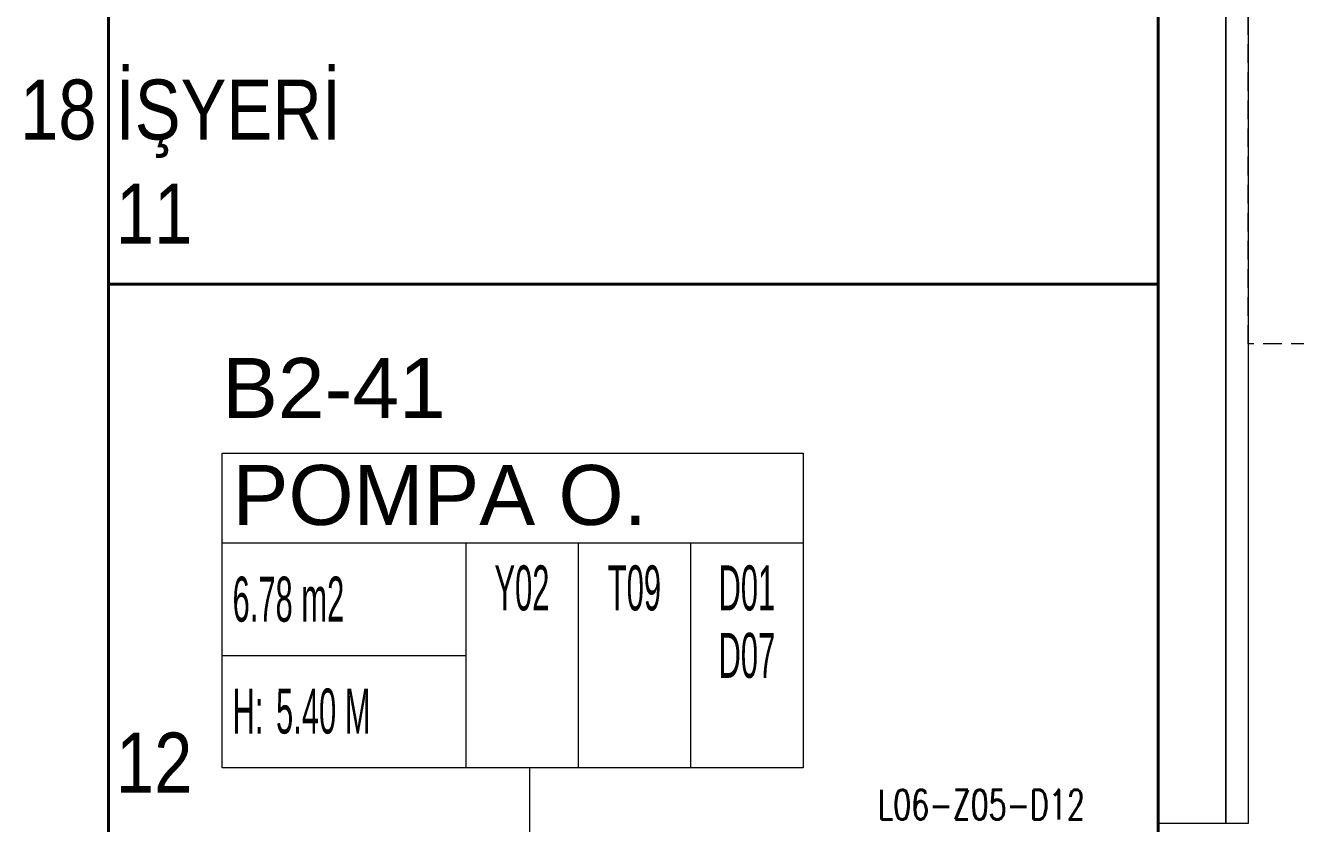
# Model space of a CAD drawing. Header units: metres. Extents: x -19121 to 152404, y -12107 to 29421.
# Drawn here: x 6005 to 6852, y 3280 to 3813 of the extents above; entities that cross this region are included whole.
import ezdxf
from ezdxf.enums import TextEntityAlignment as Align

# ---------------------------------------------------------------- set-up
doc = ezdxf.new("R2010")
doc.units = ezdxf.units.M
doc.header["$LTSCALE"] = 50
doc.header["$MEASUREMENT"] = 0
doc.linetypes.add('DOT2', pattern=[0.125, 0, -0.125])
doc.linetypes.add('HIDDEN', pattern=[0.375, 0.25, -0.125])
doc.layers.get('0').update_dxf_attribs({"color": 9, "lineweight": 9})
for name, color, linetype, lineweight in [('00', 9, 'Continuous', 9), ('05', 9, 'Continuous', 9), ('06D', 9, 'Continuous', 9), ('20', 9, 'DOT2', 9), ('21', 9, 'Continuous', 9), ('21_mahal200', 9, 'Continuous', 9), ('E-DEDEKTÖR NUMARALARI', 20, 'Continuous', 30)]:
    doc.layers.add(name, color=color, linetype=linetype, lineweight=lineweight)
doc.styles.add('Arial', font='arial.ttf', dxfattribs={"height": 2.5})
doc.styles.add('E-YAZI', font='txttw.shx', dxfattribs={"height": 200})
doc.styles.add('MuuM_TEXT-STANDART', font='ARIALN.TTF')
doc.dimstyles.new('MuuM_DIM200', dxfattribs={"dimscale": 20, "dimtxt": 2, "dimasz": 1, "dimexe": 1, "dimexo": 1, "dimgap": 1, "dimtad": 1, "dimdec": 1, "dimrnd": 0.5, "dimdsep": 46, "dimtxsty": 'MuuM_TEXT-STANDART', "dimblk": 'ARCHTICK', "dimcen": 0, "dimdle": 0.15, "dimclrd": 256, "dimclre": 256, "dimclrt": 256, "dimadec": 0, "dimazin": 0, "dimtfac": 5, "dimtdec": 1, "dimtix": 1, "dimtmove": 2, "dimatfit": 3, "dimldrblk": 'DOT', "dimfxl": 3, "dimfxlon": 1, "dimtolj": 1, "dimlwd": -1, "dimlwe": -1, "dimarcsym": 0})

# ---------------------------------------------------------------- blocks, each defined once
blk = doc.blocks.new('p-işyeri')
at = {"color": 0, "const_width": 2}
blk.add_lwpolyline([(200, 0), (200, 700), (-200, 700), (-200, 0)], close=True, dxfattribs=at)
blk = doc.blocks.new('p-birim')
blk.add_lwpolyline([(0, 0), (1, 0), (1, 1), (0, 1)], close=True)
blk = doc.blocks.new('_ArchTick')
at = {"color": 0, "linetype": 'ByBlock', "const_width": 0.15}
blk.add_lwpolyline([(-0.5, -0.5), (0.5, 0.5)], dxfattribs=at)
blk = doc.blocks.new('_Dot')
at = {"color": 0, "linetype": 'ByBlock', "lineweight": -2}
blk.add_line((-0.5, 0), (-1, 0), dxfattribs=at)
at = {"color": 0, "linetype": 'ByBlock', "const_width": 0.5}
blk.add_lwpolyline([(-0.25, 0, 1), (0.25, 0, 1)], format="xyb", close=True, dxfattribs=at)
blk = doc.blocks.new('0_roomno2')
blk.add_lwpolyline([(19.375, -10.5), (0, -10.5), (0, 0), (19.375, 0)], close=True)
for points in [[(0, -3), (19.375, -3)], [(8.125, -3), (8.125, -10.5)], [(11.875, -3), (11.875, -10.5)], [(15.625, -3), (15.625, -10.5)], [(0, -6.75), (8.125, -6.75)]]:
    blk.add_lwpolyline(points)
at = {"style": 'MuuM_TEXT-STANDART', "width": 0.6}
blk.add_text('H:', height=1.5, dxfattribs=at).set_placement((0.35, -8.608), align=Align.MIDDLE_LEFT)
at = {"style": 'Arial'}
blk.add_attdef('ODANO', (0, 1.17), '', height=2, dxfattribs=at)
blk.add_attdef('MEKANADI', text='', height=2, dxfattribs=at).set_placement((0.35, -3), align=Align.BOTTOM_LEFT)
at = {"style": 'MuuM_TEXT-STANDART', "width": 0.6}
for tag, p in [('YER01', (10, -4.5)), ('TAVAN01', (13.75, -4.5)), ('DUVAR01', (17.5, -4.5)), ('YER02', (10, -6.75)), ('TAVAN02', (13.75, -6.75)), ('DUVAR02', (17.5, -6.75)), ('YER03', (10, -9)), ('TAVAN03', (13.75, -9)), ('DUVAR03', (17.5, -9))]:
    blk.add_attdef(tag, text='', height=1.5, dxfattribs=at).set_placement(p, align=Align.MIDDLE_CENTER)
for tag, p in [('M2', (0.35, -4.875)), ('TEMIZTAVANYUKSEKLIGI', (1.8, -8.608))]:
    blk.add_attdef(tag, text='', height=1.5, dxfattribs=at).set_placement(p, align=Align.MIDDLE_LEFT)
blk = doc.blocks.new('2.bod.Mimari')
at = {"layer": '00'}
blk.add_lwpolyline([(6820, -4630), (6820, -5350), (6805, -5350), (6805, -4630)], close=True, dxfattribs=at)
at = {"layer": '20', "linetype": 'HIDDEN'}
blk.add_lwpolyline([(6820, -4630), (7480, -4630), (7480, -5030), (6820, -5030)], close=True, dxfattribs=at)
at = {"layer": '05', "xscale": -45, "yscale": 720}
blk.add_blockref('p-birim', (6805, -5350), dxfattribs=at)
at = {"layer": '06D', "color": 89, "linetype": 'HIDDEN', "true_color": 0x2e4d23, "rotation": 90}
for p in [(6760, -4790), (6760, -5190)]:
    blk.add_blockref('p-işyeri', p, dxfattribs=at)
at = {"layer": '21_mahal200'}
ref = blk.add_blockref('0_roomno2', (6135.68, -5102.75), dxfattribs=dict(at, xscale=20, yscale=20, zscale=20))
ref.add_attrib('ODANO', 'B2-41', (6135.68, -5079.35), dxfattribs={"layer": '0', "height": 40, "style": 'Arial'})
ref.add_attrib('MEKANADI', 'POMPA O.', dxfattribs={"layer": '0', "height": 40, "style": 'Arial'}).set_placement((6142.68, -5162.75), align=Align.BOTTOM_LEFT)
ref.add_attrib('M2', '6.78 m2', dxfattribs={"layer": '0', "height": 30, "style": 'MuuM_TEXT-STANDART', "width": 0.6}).set_placement((6142.68, -5200.25), align=Align.MIDDLE_LEFT)
ref.add_attrib('TEMIZTAVANYUKSEKLIGI', '5.40 M', dxfattribs={"layer": '0', "height": 30, "style": 'MuuM_TEXT-STANDART', "width": 0.6}).set_placement((6171.68, -5274.91), align=Align.MIDDLE_LEFT)
ref.add_attrib('YER01', 'Y02', dxfattribs={"layer": '0', "height": 30, "style": 'MuuM_TEXT-STANDART', "width": 0.6}).set_placement((6335.68, -5192.75), align=Align.MIDDLE_CENTER)
ref.add_attrib('TAVAN01', 'T09', dxfattribs={"layer": '0', "height": 30, "style": 'MuuM_TEXT-STANDART', "width": 0.6}).set_placement((6410.68, -5192.75), align=Align.MIDDLE_CENTER)
ref.add_attrib('DUVAR01', 'D01', dxfattribs={"layer": '0', "height": 30, "style": 'MuuM_TEXT-STANDART', "width": 0.6}).set_placement((6485.68, -5192.75), align=Align.MIDDLE_CENTER)
ref.add_attrib('DUVAR02', 'D07', dxfattribs={"layer": '0', "height": 30, "style": 'MuuM_TEXT-STANDART', "width": 0.6}).set_placement((6485.68, -5237.75), align=Align.MIDDLE_CENTER)
at = {"layer": '21', "style": 'MuuM_TEXT-STANDART'}
blk.add_text('18 İŞYERİ', height=40, dxfattribs=at).set_placement((6214.96, -4905.59), align=Align.BOTTOM_RIGHT)
for s, p in [('11', (6064.9, -4975)), ('12', (6064.9, -5341.26))]:
    blk.add_text(s, height=40, dxfattribs=at).set_placement(p, align=Align.BOTTOM_LEFT)
at = {"layer": '21_mahal200'}
blk.add_leader([(6341.02, -5490.12), (6341.02, -5312.75)], dimstyle='MuuM_DIM200', override={"dimasz": 1, "dimfxl": 10}, dxfattribs=at)

msp = doc.modelspace()

# ---------------------------------------------------------------- block references
msp.add_blockref('2.bod.Mimari', (0, 8630))

# ---------------------------------------------------------------- texts
at = {"layer": 'E-DEDEKTÖR NUMARALARI', "style": 'E-YAZI', "width": 0.7}
msp.add_text('L06-Z05-D12', height=20, dxfattribs=at).set_placement((6573.09, 3282.63))

doc.saveas('drawing.dxf')
